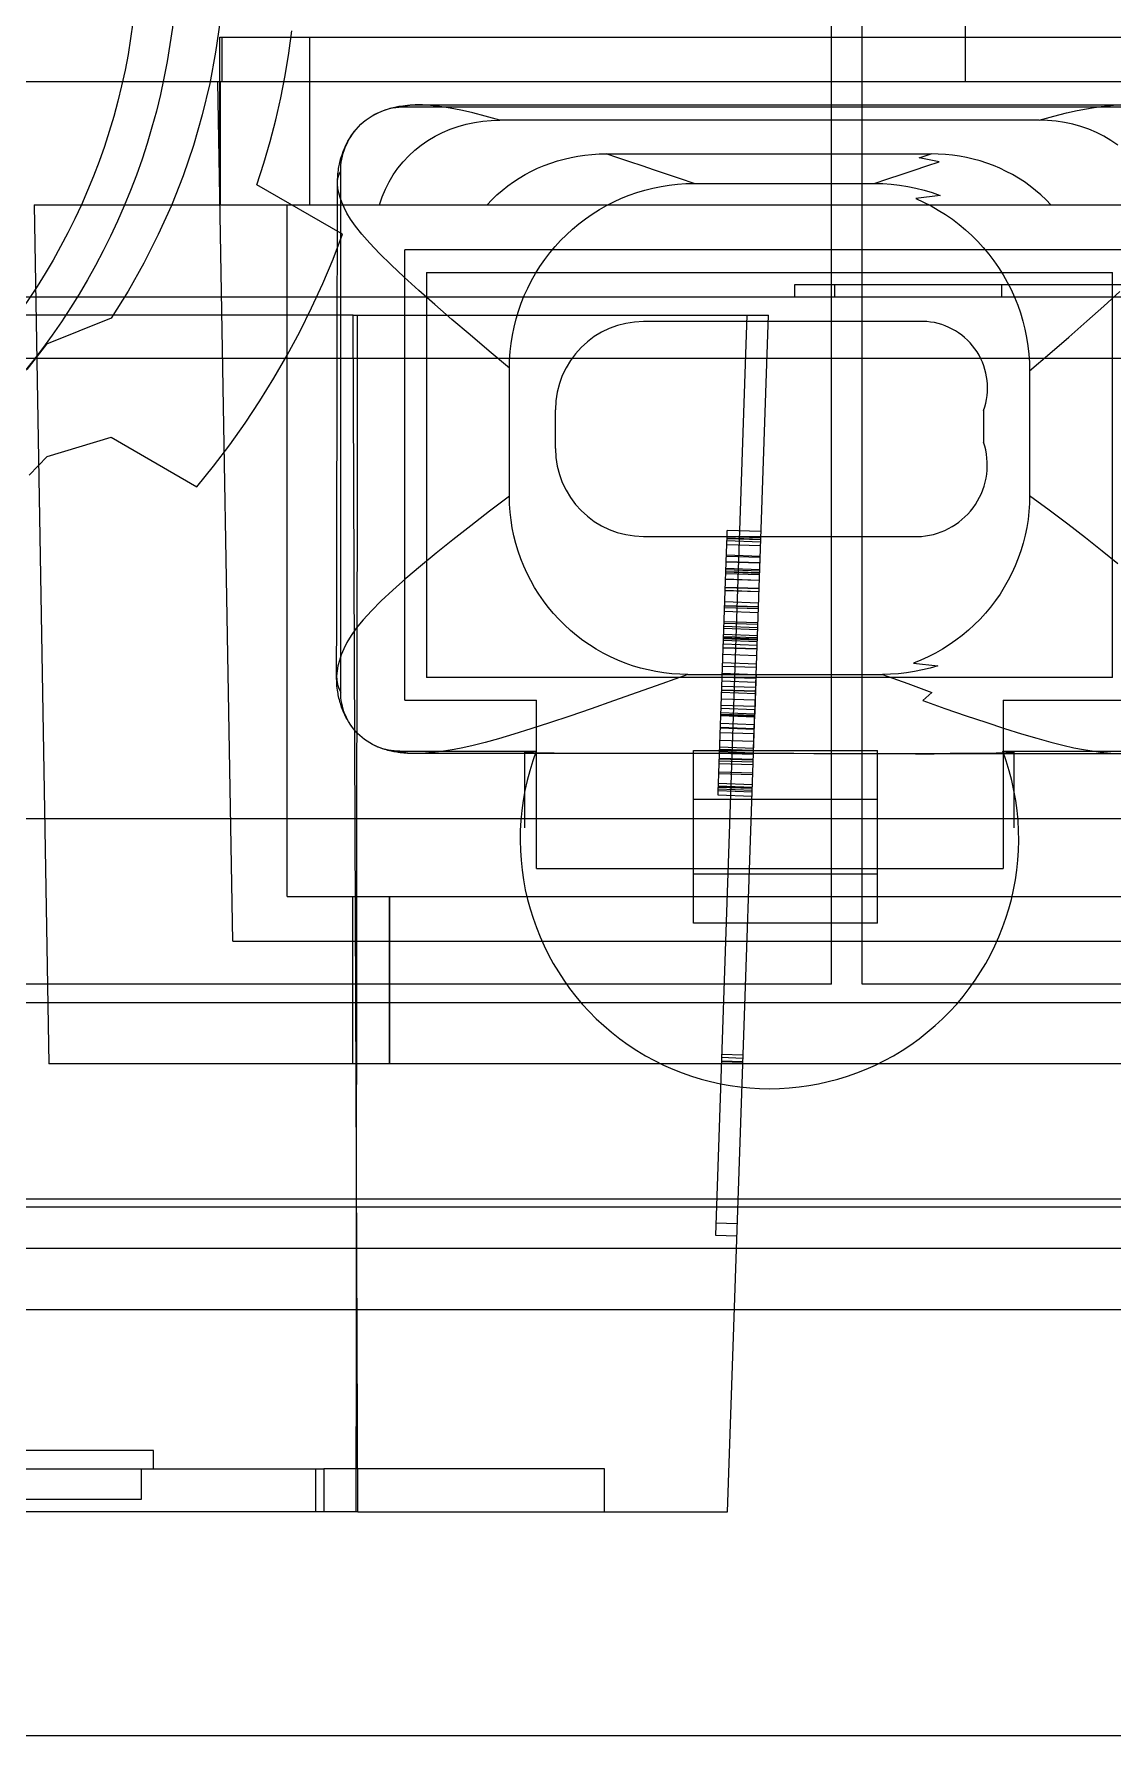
# Model space of a CAD drawing. Extents: x 0 to 144, y 0 to 203.
# Drawn here: x 100.66 to 118.19, y 0 to 27.64 of the extents above; entities that cross this region are included whole.
import ezdxf

# ---------------------------------------------------------------- set-up
doc = ezdxf.new("R2010")
doc.units = 0
doc.layers.add('-15N-THT. THIẾT BỊ ĐÓNG MỞ', color=40, linetype='CONTINUOUS')

# ---------------------------------------------------------------- blocks, each defined once
blk = doc.blocks.new('06 - N - SC VSD CHIẾU TRÊN ATV630U07~55N4')
at = {"layer": '-15N-THT. THIẾT BỊ ĐÓNG MỞ'}
for p, q in [((42.118, -190.789), (42.118, -128.49)), ((41.619, -190.789), (41.619, -149.422)), ((43.79, -162.181), (43.79, -176.136)), ((31.687, -175.139), (31.614, -175.654)), ((31.68, -178.13), (31.68, -175.409)), ((31.68, -175.409), (49.572, -175.409)), ((31.722, -176.136), (31.722, -175.409)), ((32.803, -175.671), (32.853, -175.307)), ((33.146, -175.409), (33.146, -175.409)), ((33.146, -178.13), (33.146, -175.409)), ((31.614, -175.654), (31.518, -176.164)), ((32.743, -176.032), (32.803, -175.671)), ((32.672, -176.392), (32.743, -176.032)), ((49.572, -176.136), (26.614, -176.136)), ((31.518, -176.164), (31.397, -176.669)), ((31.895, -190.092), (31.651, -176.136)), ((31.651, -176.136), (31.651, -176.136)), ((31.695, -178.13), (31.695, -176.136)), ((43.79, -176.136), (43.79, -176.136)), ((32.591, -176.75), (32.672, -176.392)), ((34.209, -176.658), (34.263, -176.631)), ((34.246, -176.639), (34.293, -176.619)), ((34.263, -176.631), (34.302, -176.614)), ((34.293, -176.619), (34.341, -176.6)), ((34.302, -176.614), (34.343, -176.598)), ((34.341, -176.6), (34.39, -176.584)), ((34.343, -176.598), (34.382, -176.584)), ((34.382, -176.584), (34.422, -176.571)), ((34.39, -176.584), (34.439, -176.57)), ((34.422, -176.571), (34.447, -176.564)), ((34.439, -176.57), (34.489, -176.559)), ((34.447, -176.564), (34.472, -176.557)), ((34.472, -176.557), (34.498, -176.55)), ((34.489, -176.559), (34.54, -176.55)), ((34.498, -176.55), (34.524, -176.544)), ((34.524, -176.544), (34.546, -176.54)), ((34.54, -176.55), (34.591, -176.544)), ((34.546, -176.54), (34.569, -176.535)), ((34.569, -176.535), (34.592, -176.531)), ((34.591, -176.544), (34.642, -176.54)), ((34.592, -176.531), (34.615, -176.527)), ((34.615, -176.527), (34.654, -176.522)), ((34.642, -176.54), (34.693, -176.539)), ((34.654, -176.522), (34.694, -176.517)), ((34.716, -176.529), (34.693, -176.539)), ((34.693, -176.539), (46.583, -176.539)), ((34.694, -176.517), (34.73, -176.514)), ((34.743, -176.521), (34.716, -176.529)), ((34.73, -176.514), (34.768, -176.511)), ((34.775, -176.515), (34.743, -176.521)), ((34.768, -176.511), (34.802, -176.51)), ((34.812, -176.511), (34.775, -176.515)), ((34.802, -176.51), (34.837, -176.508)), ((34.853, -176.508), (34.812, -176.511)), ((34.837, -176.508), (34.868, -176.508)), ((34.899, -176.508), (34.853, -176.508)), ((34.868, -176.508), (34.9, -176.508)), ((34.9, -176.508), (34.899, -176.508)), ((34.899, -176.508), (36.397, -176.508)), ((34.976, -176.51), (34.9, -176.508)), ((35.059, -176.515), (34.976, -176.51)), ((35.15, -176.523), (35.059, -176.515)), ((35.25, -176.535), (35.15, -176.523)), ((35.359, -176.55), (35.25, -176.535)), ((35.481, -176.571), (35.359, -176.55)), ((35.623, -176.599), (35.481, -176.571)), ((35.792, -176.639), (35.623, -176.599)), ((36.397, -176.508), (37.896, -176.507)), ((37.896, -176.507), (39.395, -176.507)), ((39.395, -176.507), (40.893, -176.507)), ((40.893, -176.507), (42.391, -176.507)), ((42.391, -176.507), (43.37, -176.507)), ((43.37, -176.507), (44.868, -176.507)), ((44.868, -176.507), (46.366, -176.507)), ((45.438, -176.64), (45.612, -176.6)), ((45.612, -176.6), (45.759, -176.571)), ((45.759, -176.571), (45.886, -176.55)), ((45.886, -176.55), (46, -176.534)), ((46, -176.534), (46.103, -176.522)), ((46.103, -176.522), (46.199, -176.514)), ((31.397, -176.669), (31.253, -177.168)), ((32.499, -177.105), (32.591, -176.75)), ((33.865, -176.945), (33.896, -176.906)), ((33.872, -176.936), (33.896, -176.906)), ((33.896, -176.906), (33.934, -176.864)), ((33.934, -176.864), (33.975, -176.824)), ((33.975, -176.824), (34.017, -176.786)), ((34.017, -176.786), (34.061, -176.751)), ((34.061, -176.751), (34.108, -176.718)), ((34.108, -176.718), (34.155, -176.688)), ((34.155, -176.688), (34.209, -176.658)), ((34.155, -176.688), (34.2, -176.662)), ((34.2, -176.662), (34.246, -176.639)), ((35.298, -176.956), (35.423, -176.903)), ((35.423, -176.903), (35.551, -176.858)), ((35.551, -176.858), (35.683, -176.822)), ((35.683, -176.822), (35.817, -176.793)), ((35.993, -176.691), (35.792, -176.639)), ((35.817, -176.793), (35.953, -176.773)), ((35.953, -176.773), (36.091, -176.761)), ((36.229, -176.757), (35.993, -176.691)), ((36.091, -176.761), (36.229, -176.757)), ((44.992, -176.759), (36.229, -176.757)), ((44.992, -176.759), (45.232, -176.693)), ((45.13, -176.763), (44.992, -176.759)), ((45.268, -176.775), (45.13, -176.763)), ((45.232, -176.693), (45.438, -176.64)), ((45.404, -176.795), (45.268, -176.775)), ((45.538, -176.823), (45.404, -176.795)), ((45.669, -176.86), (45.538, -176.823)), ((45.798, -176.904), (45.669, -176.86)), ((45.922, -176.957), (45.798, -176.904)), ((31.253, -177.168), (31.085, -177.659)), ((32.396, -177.457), (32.499, -177.105)), ((33.705, -177.217), (33.723, -177.176)), ((33.719, -177.201), (33.738, -177.156)), ((33.723, -177.176), (33.743, -177.137)), ((33.738, -177.156), (33.759, -177.111)), ((33.743, -177.137), (33.763, -177.099)), ((33.759, -177.111), (33.783, -177.068)), ((33.763, -177.099), (33.784, -177.063)), ((33.783, -177.068), (33.808, -177.025)), ((33.784, -177.063), (33.806, -177.028)), ((33.806, -177.028), (33.827, -176.996)), ((33.808, -177.025), (33.836, -176.984)), ((33.827, -176.996), (33.849, -176.966)), ((33.836, -176.984), (33.865, -176.945)), ((33.849, -176.966), (33.872, -176.936)), ((34.848, -177.245), (34.952, -177.161)), ((34.952, -177.161), (35.063, -177.085)), ((35.063, -177.085), (35.178, -177.016)), ((35.178, -177.016), (35.298, -176.956)), ((46.043, -177.018), (45.922, -176.957)), ((46.158, -177.086), (46.043, -177.018)), ((46.268, -177.162), (46.158, -177.086)), ((32.283, -177.805), (32.396, -177.457)), ((33.625, -177.469), (33.63, -177.445)), ((33.63, -177.445), (33.636, -177.42)), ((33.636, -177.42), (33.643, -177.395)), ((33.643, -177.395), (33.65, -177.371)), ((33.649, -177.489), (33.655, -177.44)), ((33.65, -177.371), (33.657, -177.347)), ((33.655, -177.44), (33.663, -177.391)), ((33.657, -177.347), (33.672, -177.302)), ((33.663, -177.391), (33.674, -177.343)), ((33.672, -177.302), (33.688, -177.259)), ((33.674, -177.343), (33.686, -177.295)), ((33.686, -177.295), (33.701, -177.248)), ((33.688, -177.259), (33.705, -177.217)), ((33.701, -177.248), (33.719, -177.201)), ((34.576, -177.536), (34.66, -177.432)), ((34.66, -177.432), (34.751, -177.335)), ((34.751, -177.335), (34.848, -177.245)), ((36.95, -177.494), (37.057, -177.454)), ((37.057, -177.454), (37.166, -177.419)), ((37.166, -177.419), (37.276, -177.388)), ((37.276, -177.388), (37.387, -177.362)), ((37.387, -177.362), (37.5, -177.341)), ((37.5, -177.341), (37.613, -177.325)), ((37.613, -177.325), (37.727, -177.313)), ((37.727, -177.313), (37.842, -177.306)), ((37.842, -177.306), (37.957, -177.304)), ((37.957, -177.304), (43.238, -177.305)), ((38.147, -177.367), (37.957, -177.304)), ((38.342, -177.432), (38.147, -177.367)), ((38.541, -177.499), (38.342, -177.432)), ((43.045, -177.368), (43.238, -177.305)), ((43.368, -177.433), (43.045, -177.368)), ((43.167, -177.499), (43.368, -177.433)), ((43.354, -177.307), (43.238, -177.305)), ((43.469, -177.314), (43.354, -177.307)), ((43.583, -177.326), (43.469, -177.314)), ((43.697, -177.342), (43.583, -177.326)), ((43.81, -177.363), (43.697, -177.342)), ((43.922, -177.389), (43.81, -177.363)), ((44.033, -177.42), (43.922, -177.389)), ((44.142, -177.455), (44.033, -177.42)), ((44.25, -177.495), (44.142, -177.455)), ((31.085, -177.659), (30.895, -178.143)), ((33.594, -177.738), (33.603, -177.682)), ((33.594, -177.715), (33.596, -177.688)), ((33.594, -177.742), (33.594, -177.715)), ((33.596, -177.688), (33.597, -177.662)), ((33.597, -177.662), (33.6, -177.631)), ((33.6, -177.631), (33.603, -177.601)), ((33.603, -177.601), (33.607, -177.571)), ((33.603, -177.682), (33.62, -177.632)), ((33.607, -177.571), (33.611, -177.541)), ((33.611, -177.541), (33.615, -177.517)), ((33.615, -177.517), (33.62, -177.493)), ((33.62, -177.493), (33.625, -177.469)), ((33.62, -177.632), (33.645, -177.588)), ((33.645, -177.588), (33.646, -177.538)), ((33.645, -186.045), (33.645, -177.588)), ((33.646, -177.538), (33.649, -177.489)), ((34.432, -177.76), (34.5, -177.645)), ((34.5, -177.645), (34.576, -177.536)), ((36.45, -177.76), (36.545, -177.698)), ((36.545, -177.698), (36.643, -177.641)), ((36.643, -177.641), (36.743, -177.587)), ((36.743, -177.587), (36.845, -177.538)), ((36.845, -177.538), (36.95, -177.494)), ((38.745, -177.568), (38.541, -177.499)), ((38.954, -177.638), (38.745, -177.568)), ((39.167, -177.711), (38.954, -177.638)), ((39.385, -177.785), (39.167, -177.711)), ((42.313, -177.785), (42.534, -177.711)), ((42.534, -177.711), (42.75, -177.638)), ((42.75, -177.638), (42.961, -177.568)), ((42.961, -177.568), (43.167, -177.499)), ((44.355, -177.539), (44.25, -177.495)), ((44.458, -177.588), (44.355, -177.539)), ((44.559, -177.641), (44.458, -177.588)), ((44.658, -177.699), (44.559, -177.641)), ((44.753, -177.761), (44.658, -177.699)), ((32.283, -177.805), (32.283, -177.805)), ((33.676, -178.61), (32.283, -177.805)), ((33.591, -178.776), (33.593, -177.769)), ((33.593, -177.769), (33.594, -177.742)), ((33.594, -177.799), (33.594, -177.738)), ((33.601, -177.865), (33.594, -177.799)), ((33.615, -177.936), (33.601, -177.865)), ((33.636, -178.011), (33.615, -177.936)), ((33.664, -178.09), (33.636, -178.011)), ((34.275, -178.13), (34.319, -178.003)), ((34.319, -178.003), (34.371, -177.879)), ((34.371, -177.879), (34.432, -177.76)), ((36.102, -178.049), (36.184, -177.971)), ((36.184, -177.971), (36.269, -177.897)), ((36.269, -177.897), (36.358, -177.826)), ((36.358, -177.826), (36.45, -177.76)), ((38.206, -178.026), (38.331, -177.976)), ((38.331, -177.976), (38.458, -177.932)), ((38.458, -177.932), (38.587, -177.893)), ((38.587, -177.893), (38.718, -177.86)), ((38.718, -177.86), (38.85, -177.833)), ((38.85, -177.833), (38.983, -177.812)), ((38.983, -177.812), (39.116, -177.797)), ((39.116, -177.797), (39.251, -177.788)), ((39.251, -177.788), (39.385, -177.785)), ((39.385, -177.785), (42.313, -177.785)), ((42.313, -177.785), (42.45, -177.788)), ((42.45, -177.788), (42.586, -177.797)), ((42.586, -177.797), (42.722, -177.813)), ((42.722, -177.813), (42.857, -177.834)), ((42.857, -177.834), (42.991, -177.861)), ((43.383, -177.979), (42.99, -178.03)), ((42.991, -177.861), (43.123, -177.895)), ((43.123, -177.895), (43.254, -177.934)), ((43.254, -177.934), (43.383, -177.979)), ((44.846, -177.827), (44.753, -177.761)), ((44.935, -177.897), (44.846, -177.827)), ((45.021, -177.971), (44.935, -177.897)), ((45.104, -178.049), (45.021, -177.971)), ((28.663, -178.13), (28.906, -192.085)), ((28.663, -178.13), (61.284, -178.13)), ((30.895, -178.143), (30.682, -178.616)), ((32.774, -189.364), (32.774, -178.13)), ((32.774, -178.13), (32.774, -178.13)), ((33.146, -178.13), (33.146, -178.13)), ((33.699, -178.175), (33.664, -178.09)), ((33.744, -178.265), (33.699, -178.175)), ((33.803, -178.365), (33.744, -178.265)), ((36.023, -178.13), (36.102, -178.049)), ((37.622, -178.358), (37.733, -178.281)), ((37.733, -178.281), (37.847, -178.21)), ((37.847, -178.21), (37.964, -178.143)), ((37.964, -178.143), (38.084, -178.082)), ((38.084, -178.082), (38.206, -178.026)), ((42.99, -178.03), (43.114, -178.087)), ((43.114, -178.087), (43.236, -178.149)), ((43.236, -178.149), (43.354, -178.216)), ((43.354, -178.216), (43.47, -178.289)), ((43.47, -178.289), (43.582, -178.366)), ((45.183, -178.13), (45.104, -178.049)), ((33.883, -178.479), (33.803, -178.365)), ((33.987, -178.608), (33.883, -178.479)), ((37.313, -178.617), (37.412, -178.526)), ((37.412, -178.526), (37.515, -178.44)), ((37.515, -178.44), (37.622, -178.358)), ((43.582, -178.366), (43.691, -178.449)), ((43.691, -178.449), (43.796, -178.537)), ((43.796, -178.537), (43.897, -178.629)), ((30.682, -178.616), (30.448, -179.08)), ((33.521, -179.014), (33.676, -178.61)), ((33.59, -179.783), (33.591, -178.776)), ((33.676, -178.61), (33.676, -178.61)), ((34.118, -178.755), (33.987, -178.608)), ((34.278, -178.921), (34.118, -178.755)), ((37.04, -178.914), (37.127, -178.811)), ((37.127, -178.811), (37.217, -178.712)), ((37.217, -178.712), (37.313, -178.617)), ((43.897, -178.629), (43.993, -178.726)), ((43.993, -178.726), (44.085, -178.826)), ((44.085, -178.826), (44.173, -178.931)), ((30.448, -179.08), (30.192, -179.532)), ((33.353, -179.412), (33.521, -179.014)), ((34.466, -179.105), (34.278, -178.921)), ((34.679, -179.306), (34.466, -179.105)), ((34.687, -186.178), (34.687, -178.861)), ((46.548, -178.861), (34.687, -178.861)), ((34.687, -178.861), (34.687, -178.861)), ((36.882, -179.132), (36.959, -179.022)), ((36.959, -179.022), (37.04, -178.914)), ((44.173, -178.931), (44.256, -179.04)), ((44.256, -179.04), (44.333, -179.152)), ((34.917, -179.522), (34.679, -179.306)), ((35.04, -179.231), (35.04, -185.809)), ((35.04, -179.231), (35.04, -179.231)), ((35.04, -179.231), (46.183, -179.231)), ((36.683, -179.483), (36.744, -179.363)), ((36.744, -179.363), (36.81, -179.246)), ((36.81, -179.246), (36.882, -179.132)), ((44.333, -179.152), (44.406, -179.268)), ((44.406, -179.268), (44.474, -179.386)), ((44.474, -179.386), (44.536, -179.508)), ((46.183, -179.231), (46.183, -179.231)), ((46.183, -185.809), (46.183, -179.231)), ((-48.423, -179.625), (48.612, -179.625)), ((30.192, -179.532), (29.915, -179.971)), ((33.173, -179.805), (33.353, -179.412)), ((35.175, -179.752), (34.917, -179.522)), ((36.577, -179.73), (36.627, -179.606)), ((36.627, -179.606), (36.683, -179.483)), ((41.021, -179.426), (50.25, -179.426)), ((41.021, -179.625), (41.021, -179.426)), ((41.669, -179.426), (41.669, -179.625)), ((44.388, -179.625), (44.388, -179.426)), ((44.536, -179.508), (44.592, -179.633)), ((44.592, -179.633), (44.643, -179.759)), ((46.045, -179.776), (46.302, -179.541)), ((33.85, -179.924), (-33.331, -179.924)), ((32.98, -180.193), (33.173, -179.805)), ((33.588, -180.788), (33.59, -179.783)), ((33.85, -179.924), (40.593, -179.924)), ((33.921, -199.362), (33.85, -179.924)), ((33.917, -182.701), (33.92, -179.924)), ((35.452, -179.994), (35.175, -179.752)), ((36.494, -179.986), (36.533, -179.858)), ((36.533, -179.858), (36.577, -179.73)), ((40.244, -179.924), (39.732, -194.865)), ((39.927, -199.362), (40.593, -179.924)), ((40.244, -179.924), (40.244, -179.924)), ((40.593, -179.924), (40.593, -179.924)), ((40.593, -179.924), (40.593, -179.924)), ((44.643, -179.759), (44.688, -179.888)), ((44.688, -179.888), (44.727, -180.019)), ((45.768, -180.022), (46.045, -179.776)), ((29.915, -179.971), (28.866, -180.397)), ((32.776, -180.574), (32.98, -180.193)), ((35.746, -180.246), (35.452, -179.994)), ((36.434, -180.249), (36.461, -180.117)), ((36.461, -180.117), (36.494, -179.986)), ((43.165, -180.028), (38.567, -180.028)), ((38.567, -180.028), (38.567, -180.028)), ((43.165, -180.028), (43.165, -180.028)), ((44.727, -180.019), (44.761, -180.151)), ((44.761, -180.151), (44.788, -180.285)), ((45.475, -180.28), (45.768, -180.022)), ((28.866, -180.397), (28.549, -180.808)), ((36.057, -180.51), (35.746, -180.246)), ((36.398, -180.516), (36.413, -180.382)), ((36.413, -180.382), (36.434, -180.249)), ((44.788, -180.285), (44.809, -180.42)), ((44.809, -180.42), (44.825, -180.556)), ((45.165, -180.549), (45.475, -180.28)), ((-55.277, -180.622), (54.922, -180.622)), ((-54.629, -180.622), (54.749, -180.625)), ((32.559, -180.948), (32.776, -180.574)), ((36.386, -180.784), (36.057, -180.51)), ((36.386, -180.784), (36.389, -180.65)), ((36.389, -180.65), (36.398, -180.516)), ((44.825, -180.556), (44.834, -180.692)), ((44.834, -180.692), (44.837, -180.829)), ((44.837, -180.829), (45.165, -180.549)), ((32.331, -181.316), (32.559, -180.948)), ((33.586, -181.792), (33.588, -180.788)), ((36.386, -182.862), (36.386, -180.784)), ((44.837, -180.829), (44.837, -182.851)), ((32.092, -181.676), (32.331, -181.316)), ((37.134, -182.087), (37.134, -181.462)), ((37.134, -181.462), (37.134, -181.462)), ((44.089, -181.472), (44.089, -181.985)), ((44.089, -181.472), (44.089, -181.472)), ((31.842, -182.029), (32.092, -181.676)), ((33.584, -182.795), (33.586, -181.792)), ((28.879, -182.221), (29.915, -181.906)), ((29.915, -181.906), (31.309, -182.71)), ((29.915, -181.906), (29.915, -181.906)), ((31.581, -182.374), (31.842, -182.029)), ((37.134, -182.087), (37.134, -182.087)), ((44.089, -181.985), (44.089, -181.985)), ((28.584, -182.525), (28.879, -182.221)), ((31.309, -182.71), (31.581, -182.374)), ((31.309, -182.71), (31.309, -182.71)), ((33.914, -185.478), (33.917, -182.701)), ((33.582, -183.798), (33.584, -182.795)), ((36.386, -182.862), (36.063, -183.108)), ((36.389, -182.992), (36.386, -182.862)), ((44.834, -182.981), (44.825, -183.112)), ((44.837, -182.851), (44.834, -182.981)), ((44.837, -182.851), (45.157, -183.087)), ((36.063, -183.108), (35.757, -183.344)), ((36.398, -183.122), (36.389, -182.992)), ((36.412, -183.251), (36.398, -183.122)), ((36.432, -183.38), (36.412, -183.251)), ((44.811, -183.241), (44.79, -183.37)), ((44.825, -183.112), (44.811, -183.241)), ((45.157, -183.087), (45.46, -183.315)), ((35.757, -183.344), (35.467, -183.572)), ((36.459, -183.507), (36.432, -183.38)), ((36.49, -183.633), (36.459, -183.507)), ((38.563, -183.517), (43.078, -183.517)), ((38.563, -183.517), (38.563, -183.517)), ((39.921, -183.548), (39.922, -183.535)), ((39.922, -183.523), (39.923, -183.511)), ((40.469, -183.536), (39.922, -183.517)), ((39.922, -183.535), (39.922, -183.523)), ((40.469, -183.543), (39.922, -183.524)), ((39.923, -183.49), (39.924, -183.48)), ((39.923, -183.5), (39.923, -183.49)), ((39.923, -183.511), (39.923, -183.5)), ((39.924, -183.463), (39.925, -183.455)), ((39.924, -183.471), (39.924, -183.463)), ((39.924, -183.48), (39.924, -183.471)), ((39.925, -183.433), (39.926, -183.429)), ((39.925, -183.437), (39.925, -183.433)), ((39.925, -183.443), (39.925, -183.437)), ((39.925, -183.449), (39.925, -183.443)), ((39.925, -183.455), (39.925, -183.449)), ((39.926, -183.42), (39.926, -183.421)), ((40.473, -183.439), (39.926, -183.42)), ((40.473, -183.44), (39.926, -183.421)), ((39.926, -183.422), (39.926, -183.421)), ((39.926, -183.421), (39.926, -183.421)), ((40.473, -183.44), (39.926, -183.421)), ((39.926, -183.424), (39.926, -183.422)), ((39.926, -183.426), (39.926, -183.424)), ((39.926, -183.429), (39.926, -183.426)), ((43.078, -183.517), (43.078, -183.517)), ((44.764, -183.498), (44.732, -183.625)), ((44.79, -183.37), (44.764, -183.498)), ((45.46, -183.315), (45.746, -183.536)), ((45.746, -183.536), (46.016, -183.749)), ((33.581, -184.799), (33.582, -183.798)), ((35.195, -183.791), (34.94, -184.002)), ((35.467, -183.572), (35.195, -183.791)), ((36.528, -183.758), (36.49, -183.633)), ((36.571, -183.88), (36.528, -183.758)), ((39.911, -183.844), (39.912, -183.815)), ((39.912, -183.815), (39.913, -183.786)), ((39.913, -183.786), (39.914, -183.759)), ((39.914, -183.759), (39.915, -183.731)), ((39.915, -183.731), (39.916, -183.705)), ((39.916, -183.705), (39.917, -183.68)), ((39.917, -183.68), (39.918, -183.655)), ((39.918, -183.655), (39.919, -183.631)), ((40.465, -183.672), (39.918, -183.653)), ((39.919, -183.609), (39.92, -183.587)), ((39.919, -183.631), (39.919, -183.609)), ((39.92, -183.587), (39.921, -183.567)), ((40.467, -183.61), (39.92, -183.591)), ((39.921, -183.567), (39.921, -183.548)), ((40.468, -183.567), (39.921, -183.548)), ((40.468, -183.567), (39.921, -183.548)), ((40.468, -183.567), (39.921, -183.548)), ((40.468, -183.567), (39.921, -183.548)), ((39.921, -183.551), (40.468, -183.57)), ((44.695, -183.75), (44.652, -183.873)), ((44.732, -183.625), (44.695, -183.75)), ((46.016, -183.749), (46.269, -183.955)), ((34.94, -184.002), (34.705, -184.202)), ((36.619, -184.001), (36.571, -183.88)), ((36.673, -184.119), (36.619, -184.001)), ((39.892, -184.402), (39.908, -183.934)), ((40.45, -184.109), (39.902, -184.09)), ((40.451, -184.08), (39.903, -184.061)), ((40.451, -184.058), (39.904, -184.039)), ((39.908, -183.934), (39.909, -183.904)), ((40.455, -183.947), (39.908, -183.928)), ((40.455, -183.953), (39.908, -183.934)), ((39.909, -183.904), (39.91, -183.873)), ((39.91, -183.873), (39.911, -183.844)), ((40.458, -183.862), (39.911, -183.842)), ((40.459, -183.843), (39.912, -183.824)), ((44.603, -183.994), (44.549, -184.113)), ((44.652, -183.873), (44.603, -183.994)), ((34.705, -184.202), (34.493, -184.391)), ((36.732, -184.235), (36.673, -184.119)), ((36.796, -184.348), (36.732, -184.235)), ((36.865, -184.458), (36.796, -184.348)), ((40.441, -184.37), (39.893, -184.351)), ((40.441, -184.364), (39.894, -184.345)), ((40.446, -184.231), (39.898, -184.212)), ((40.445, -184.236), (39.898, -184.217)), ((40.449, -184.143), (39.901, -184.123)), ((40.449, -184.118), (39.902, -184.098)), ((44.425, -184.343), (44.356, -184.453)), ((44.49, -184.229), (44.425, -184.343)), ((44.549, -184.113), (44.49, -184.229)), ((34.305, -184.566), (34.143, -184.727)), ((34.493, -184.391), (34.305, -184.566)), ((36.939, -184.565), (36.865, -184.458)), ((37.018, -184.669), (36.939, -184.565)), ((39.875, -184.87), (39.892, -184.402)), ((40.431, -184.662), (39.883, -184.643)), ((40.433, -184.6), (39.885, -184.581)), ((40.439, -184.415), (39.892, -184.396)), ((40.439, -184.418), (39.892, -184.399)), ((44.281, -184.56), (44.202, -184.664)), ((44.356, -184.453), (44.281, -184.56)), ((33.579, -185.8), (33.581, -184.799)), ((34.008, -184.874), (33.899, -185.008)), ((34.143, -184.727), (34.008, -184.874)), ((37.102, -184.768), (37.018, -184.669)), ((37.189, -184.864), (37.102, -184.768)), ((37.281, -184.956), (37.189, -184.864)), ((39.843, -185.806), (39.875, -184.87)), ((40.422, -184.923), (39.874, -184.904)), ((40.427, -184.759), (39.88, -184.739)), ((40.43, -184.696), (39.882, -184.676)), ((40.431, -184.668), (39.883, -184.649)), ((44.031, -184.861), (43.938, -184.953)), ((44.119, -184.764), (44.031, -184.861)), ((44.202, -184.664), (44.119, -184.764)), ((33.813, -185.129), (33.747, -185.239)), ((33.899, -185.008), (33.813, -185.129)), ((37.377, -185.044), (37.281, -184.956)), ((37.477, -185.127), (37.377, -185.044)), ((37.58, -185.206), (37.477, -185.127)), ((40.412, -185.201), (39.864, -185.182)), ((40.413, -185.184), (39.865, -185.165)), ((40.413, -185.167), (39.866, -185.148)), ((39.867, -185.111), (39.867, -185.111)), ((40.415, -185.13), (39.867, -185.111)), ((40.418, -185.034), (39.87, -185.015)), ((40.419, -185.003), (39.871, -184.983)), ((40.421, -184.949), (39.873, -184.93)), ((40.415, -185.13), (40.415, -185.13)), ((43.742, -185.125), (43.638, -185.204)), ((43.842, -185.041), (43.742, -185.125)), ((43.938, -184.953), (43.842, -185.041)), ((33.655, -185.439), (33.624, -185.531)), ((33.695, -185.342), (33.655, -185.439)), ((33.747, -185.239), (33.695, -185.342)), ((37.687, -185.28), (37.58, -185.206)), ((37.797, -185.349), (37.687, -185.28)), ((37.91, -185.414), (37.797, -185.349)), ((38.026, -185.473), (37.91, -185.414)), ((38.145, -185.526), (38.026, -185.473)), ((40.404, -185.456), (39.855, -185.437)), ((40.407, -185.345), (39.859, -185.326)), ((39.859, -185.332), (39.859, -185.332)), ((40.407, -185.351), (39.859, -185.332)), ((40.409, -185.289), (39.861, -185.27)), ((40.411, -185.229), (39.863, -185.21)), ((40.407, -185.351), (40.407, -185.351)), ((43.19, -185.471), (43.072, -185.525)), ((43.307, -185.412), (43.19, -185.471)), ((43.42, -185.348), (43.307, -185.412)), ((43.531, -185.278), (43.42, -185.348)), ((43.638, -185.204), (43.531, -185.278)), ((33.586, -185.702), (33.579, -185.78)), ((33.601, -185.618), (33.586, -185.702)), ((33.624, -185.531), (33.601, -185.618)), ((33.91, -188.255), (33.914, -185.478)), ((38.265, -185.575), (38.145, -185.526)), ((38.388, -185.618), (38.265, -185.575)), ((38.513, -185.655), (38.388, -185.618)), ((38.639, -185.687), (38.513, -185.655)), ((38.766, -185.713), (38.639, -185.687)), ((38.894, -185.733), (38.766, -185.713)), ((39.024, -185.748), (38.894, -185.733)), ((39.153, -185.757), (39.024, -185.748)), ((39.845, -185.746), (39.845, -185.746)), ((40.393, -185.766), (39.845, -185.746)), ((40.397, -185.648), (39.849, -185.629)), ((40.399, -185.59), (39.851, -185.571)), ((42.709, -185.748), (42.579, -185.757)), ((42.839, -185.733), (42.709, -185.748)), ((42.968, -185.713), (42.839, -185.733)), ((43.072, -185.525), (42.95, -185.574)), ((42.95, -185.574), (43.347, -185.617)), ((43.096, -185.687), (42.968, -185.713)), ((43.222, -185.655), (43.096, -185.687)), ((43.347, -185.617), (43.222, -185.655)), ((33.579, -185.78), (33.581, -185.854)), ((33.579, -185.829), (33.579, -185.8)), ((33.58, -185.857), (33.579, -185.829)), ((33.581, -185.888), (33.58, -185.857)), ((33.581, -185.854), (33.593, -185.923)), ((33.583, -185.918), (33.581, -185.888)), ((33.585, -185.949), (33.583, -185.918)), ((33.589, -185.98), (33.585, -185.949)), ((33.593, -186.012), (33.589, -185.98)), ((33.593, -185.923), (33.614, -185.987)), ((33.598, -186.044), (33.593, -186.012)), ((33.614, -185.987), (33.645, -186.045)), ((35.04, -185.809), (35.04, -185.809)), ((46.183, -185.809), (35.04, -185.809)), ((38.864, -185.911), (38.463, -186.054)), ((39.283, -185.759), (38.864, -185.911)), ((39.283, -185.759), (39.153, -185.757)), ((39.283, -185.759), (42.448, -185.759)), ((39.826, -186.274), (39.843, -185.806)), ((40.384, -186.032), (39.835, -186.013)), ((39.835, -186.019), (39.835, -186.019)), ((40.384, -186.038), (39.835, -186.019)), ((40.386, -185.973), (39.837, -185.953)), ((40.389, -185.889), (39.84, -185.87)), ((40.391, -185.827), (39.843, -185.807)), ((40.385, -186.006), (40.384, -186.032)), ((40.386, -185.981), (40.385, -186.006)), ((40.387, -185.936), (40.386, -185.958)), ((40.386, -185.958), (40.386, -185.981)), ((40.388, -185.916), (40.387, -185.936)), ((40.389, -185.897), (40.388, -185.916)), ((40.39, -185.864), (40.389, -185.88)), ((40.389, -185.88), (40.389, -185.897)), ((40.391, -185.838), (40.39, -185.85)), ((40.39, -185.85), (40.39, -185.864)), ((40.392, -185.809), (40.391, -185.827)), ((40.391, -185.827), (40.391, -185.838)), ((40.393, -185.775), (40.392, -185.783)), ((40.392, -185.783), (40.392, -185.794)), ((40.392, -185.794), (40.392, -185.809)), ((40.393, -185.766), (40.393, -185.766)), ((40.393, -185.766), (40.393, -185.767)), ((40.393, -185.767), (40.393, -185.77)), ((40.393, -185.77), (40.393, -185.775)), ((42.579, -185.757), (42.448, -185.759)), ((42.448, -185.759), (42.857, -185.909)), ((42.857, -185.909), (43.248, -186.051)), ((46.183, -185.809), (46.183, -185.809)), ((33.602, -186.068), (33.598, -186.044)), ((33.606, -186.093), (33.602, -186.068)), ((33.612, -186.118), (33.606, -186.093)), ((33.617, -186.143), (33.612, -186.118)), ((33.624, -186.169), (33.617, -186.143)), ((33.63, -186.194), (33.624, -186.169)), ((33.637, -186.219), (33.63, -186.194)), ((33.645, -186.244), (33.637, -186.219)), ((33.646, -186.091), (33.645, -186.045)), ((33.66, -186.288), (33.645, -186.244)), ((33.649, -186.137), (33.646, -186.091)), ((33.655, -186.182), (33.649, -186.137)), ((33.662, -186.227), (33.655, -186.182)), ((33.676, -186.331), (33.66, -186.288)), ((33.672, -186.272), (33.662, -186.227)), ((33.684, -186.316), (33.672, -186.272)), ((34.687, -186.178), (36.827, -186.178)), ((34.687, -186.178), (34.687, -186.178)), ((36.827, -188.913), (36.827, -186.178)), ((36.827, -186.178), (36.827, -186.178)), ((38.079, -186.189), (37.713, -186.316)), ((38.463, -186.054), (38.079, -186.189)), ((39.81, -186.742), (39.826, -186.274)), ((40.375, -186.281), (39.827, -186.261)), ((40.379, -186.178), (39.83, -186.159)), ((40.383, -186.072), (39.834, -186.053)), ((40.375, -186.296), (40.374, -186.322)), ((40.376, -186.269), (40.375, -186.296)), ((40.377, -186.243), (40.376, -186.269)), ((40.378, -186.218), (40.377, -186.243)), ((40.379, -186.167), (40.378, -186.192)), ((40.378, -186.192), (40.378, -186.218)), ((40.38, -186.143), (40.379, -186.167)), ((40.381, -186.119), (40.38, -186.143)), ((40.382, -186.096), (40.381, -186.119)), ((40.383, -186.053), (40.382, -186.074)), ((40.382, -186.074), (40.382, -186.096)), ((40.384, -186.032), (40.383, -186.053)), ((40.384, -186.038), (40.384, -186.038)), ((43.248, -186.051), (43.103, -186.185)), ((43.103, -186.185), (43.462, -186.311)), ((44.409, -186.178), (46.548, -186.178)), ((44.409, -186.178), (44.409, -188.913)), ((44.409, -186.178), (44.409, -186.178)), ((33.693, -186.373), (33.676, -186.331)), ((33.698, -186.36), (33.684, -186.316)), ((33.712, -186.413), (33.693, -186.373)), ((33.714, -186.403), (33.698, -186.36)), ((33.73, -186.451), (33.712, -186.413)), ((33.732, -186.445), (33.714, -186.403)), ((33.75, -186.488), (33.73, -186.451)), ((33.752, -186.486), (33.732, -186.445)), ((33.77, -186.523), (33.75, -186.488)), ((33.774, -186.526), (33.752, -186.486)), ((33.792, -186.557), (33.77, -186.523)), ((33.798, -186.565), (33.774, -186.526)), ((33.806, -186.578), (33.792, -186.557)), ((33.824, -186.603), (33.798, -186.565)), ((33.821, -186.599), (33.806, -186.578)), ((37.038, -186.544), (36.735, -186.642)), ((37.365, -186.435), (37.038, -186.544)), ((37.713, -186.316), (37.365, -186.435)), ((40.365, -186.577), (39.816, -186.558)), ((40.37, -186.437), (39.821, -186.418)), ((40.369, -186.452), (39.821, -186.433)), ((40.371, -186.404), (39.822, -186.385)), ((39.822, -186.402), (40.371, -186.421)), ((40.374, -186.333), (39.825, -186.314)), ((40.364, -186.6), (40.366, -186.568)), ((40.366, -186.568), (40.367, -186.536)), ((40.367, -186.536), (40.368, -186.503)), ((40.368, -186.503), (40.369, -186.47)), ((40.369, -186.47), (40.37, -186.437)), ((40.37, -186.437), (40.371, -186.404)), ((40.372, -186.376), (40.371, -186.404)), ((40.373, -186.349), (40.372, -186.376)), ((40.374, -186.322), (40.373, -186.349)), ((43.462, -186.311), (43.804, -186.429)), ((43.804, -186.429), (44.126, -186.537)), ((44.126, -186.537), (44.427, -186.635)), ((33.836, -186.62), (33.821, -186.599)), ((33.851, -186.64), (33.824, -186.603)), ((33.851, -186.64), (33.836, -186.62)), ((33.884, -186.679), (33.851, -186.64)), ((33.918, -186.716), (33.884, -186.679)), ((33.954, -186.751), (33.918, -186.716)), ((33.993, -186.785), (33.954, -186.751)), ((34.033, -186.816), (33.993, -186.785)), ((34.074, -186.845), (34.033, -186.816)), ((34.117, -186.872), (34.074, -186.845)), ((36.21, -186.803), (35.991, -186.864)), ((36.459, -186.729), (36.21, -186.803)), ((36.735, -186.642), (36.459, -186.729)), ((39.794, -187.21), (39.81, -186.742)), ((40.356, -186.85), (39.807, -186.831)), ((40.36, -186.724), (39.811, -186.705)), ((40.363, -186.643), (39.814, -186.623)), ((40.363, -186.653), (39.814, -186.634)), ((40.355, -186.879), (40.356, -186.85)), ((40.356, -186.85), (40.357, -186.826)), ((40.357, -186.826), (40.358, -186.801)), ((40.358, -186.775), (40.359, -186.748)), ((40.358, -186.801), (40.358, -186.775)), ((40.359, -186.748), (40.36, -186.72)), ((40.36, -186.72), (40.361, -186.691)), ((40.361, -186.691), (40.362, -186.661)), ((40.362, -186.661), (40.363, -186.631)), ((40.363, -186.631), (40.364, -186.6)), ((44.427, -186.635), (44.704, -186.722)), ((44.704, -186.722), (44.954, -186.796)), ((44.954, -186.796), (45.179, -186.858)), ((45.179, -186.858), (45.378, -186.909)), ((34.161, -186.897), (34.117, -186.872)), ((34.203, -186.917), (34.161, -186.897)), ((34.21, -186.921), (34.161, -186.897)), ((34.245, -186.935), (34.203, -186.917)), ((34.249, -186.938), (34.21, -186.921)), ((34.288, -186.952), (34.245, -186.935)), ((34.289, -186.953), (34.249, -186.938)), ((34.332, -186.966), (34.288, -186.952)), ((34.325, -186.966), (34.289, -186.953)), ((34.363, -186.978), (34.325, -186.966)), ((34.377, -186.978), (34.332, -186.966)), ((34.387, -186.986), (34.363, -186.978)), ((34.422, -186.988), (34.377, -186.978)), ((34.413, -186.992), (34.387, -186.986)), ((34.439, -186.999), (34.413, -186.992)), ((34.467, -186.996), (34.422, -186.988)), ((34.465, -187.005), (34.439, -186.999)), ((34.487, -187.01), (34.465, -187.005)), ((34.513, -187.001), (34.467, -186.996)), ((34.51, -187.014), (34.487, -187.01)), ((34.534, -187.018), (34.51, -187.014)), ((34.559, -187.004), (34.513, -187.001)), ((34.558, -187.022), (34.534, -187.018)), ((34.578, -187.025), (34.558, -187.022)), ((34.605, -187.005), (34.559, -187.004)), ((34.598, -187.028), (34.578, -187.025)), ((34.619, -187.031), (34.598, -187.028)), ((34.605, -187.005), (36.823, -187.005)), ((34.651, -187.022), (34.605, -187.005)), ((34.64, -187.033), (34.619, -187.031)), ((34.659, -187.035), (34.64, -187.033)), ((34.706, -187.033), (34.651, -187.022)), ((34.679, -187.037), (34.659, -187.035)), ((34.699, -187.038), (34.679, -187.037)), ((34.719, -187.039), (34.699, -187.038)), ((34.772, -187.041), (34.706, -187.033)), ((34.738, -187.041), (34.719, -187.039)), ((34.757, -187.041), (34.738, -187.041)), ((34.776, -187.042), (34.757, -187.041)), ((34.848, -187.044), (34.772, -187.041)), ((34.796, -187.043), (34.776, -187.042)), ((34.813, -187.043), (34.796, -187.043)), ((34.831, -187.044), (34.813, -187.043)), ((34.849, -187.044), (34.831, -187.044)), ((34.932, -187.043), (34.848, -187.044)), ((34.867, -187.044), (34.849, -187.044)), ((38.904, -187.045), (34.867, -187.044)), ((35.025, -187.038), (34.932, -187.043)), ((35.127, -187.029), (35.025, -187.038)), ((35.236, -187.017), (35.127, -187.029)), ((35.355, -187.001), (35.236, -187.017)), ((35.486, -186.979), (35.355, -187.001)), ((35.632, -186.951), (35.486, -186.979)), ((35.799, -186.913), (35.632, -186.951)), ((35.991, -186.864), (35.799, -186.913)), ((36.635, -187.023), (36.641, -187.02)), ((36.64, -187.025), (36.635, -187.023)), ((36.635, -188.251), (36.635, -187.023)), ((36.656, -187.028), (36.64, -187.025)), ((36.641, -187.02), (36.658, -187.017)), ((36.685, -187.03), (36.656, -187.028)), ((36.658, -187.017), (36.684, -187.015)), ((36.684, -187.015), (36.72, -187.012)), ((36.725, -187.032), (36.685, -187.03)), ((36.72, -187.012), (36.766, -187.009)), ((36.777, -187.034), (36.725, -187.032)), ((36.766, -187.009), (36.823, -187.005)), ((36.842, -187.036), (36.777, -187.034)), ((36.919, -187.037), (36.842, -187.036)), ((37.009, -187.039), (36.919, -187.037)), ((37.111, -187.04), (37.009, -187.039)), ((37.227, -187.041), (37.111, -187.04)), ((37.355, -187.042), (37.227, -187.041)), ((37.498, -187.043), (37.355, -187.042)), ((37.654, -187.043), (37.498, -187.043)), ((37.824, -187.044), (37.654, -187.043)), ((38.009, -187.044), (37.824, -187.044)), ((38.208, -187.045), (38.009, -187.044)), ((38.421, -187.045), (38.208, -187.045)), ((38.649, -187.045), (38.421, -187.045)), ((38.89, -187.045), (38.649, -187.045)), ((39.16, -187.045), (38.89, -187.045)), ((39.444, -187.045), (39.16, -187.045)), ((39.376, -186.994), (42.367, -186.994)), ((39.376, -189.797), (39.376, -186.994)), ((39.74, -187.045), (39.444, -187.045)), ((40.048, -187.045), (39.74, -187.045)), ((40.345, -187.153), (39.796, -187.133)), ((40.346, -187.141), (39.797, -187.122)), ((40.349, -187.061), (39.799, -187.042)), ((39.8, -187.017), (39.8, -187.017)), ((40.349, -187.036), (39.8, -187.017)), ((40.35, -187.007), (39.801, -186.988)), ((40.351, -186.997), (39.802, -186.977)), ((39.803, -186.937), (40.352, -186.956)), ((40.364, -187.045), (40.048, -187.045)), ((40.349, -187.036), (40.35, -187.034)), ((40.349, -187.036), (40.349, -187.036)), ((40.349, -187.036), (40.349, -187.036)), ((40.35, -187.015), (40.351, -187.006)), ((40.35, -187.022), (40.35, -187.015)), ((40.35, -187.027), (40.35, -187.022)), ((40.35, -187.031), (40.35, -187.027)), ((40.35, -187.034), (40.35, -187.031)), ((40.351, -186.982), (40.352, -186.967)), ((40.351, -186.995), (40.351, -186.982)), ((40.351, -187.006), (40.351, -186.995)), ((40.352, -186.95), (40.353, -186.929)), ((40.352, -186.967), (40.352, -186.95)), ((40.353, -186.929), (40.354, -186.906)), ((40.354, -186.906), (40.355, -186.879)), ((40.685, -187.045), (40.364, -187.045)), ((41.008, -187.045), (40.685, -187.045)), ((41.329, -187.046), (41.008, -187.045)), ((41.646, -187.046), (41.329, -187.046)), ((41.955, -187.046), (41.646, -187.046)), ((42.254, -187.046), (41.955, -187.046)), ((42.54, -187.046), (42.254, -187.046)), ((42.367, -189.797), (42.367, -186.994)), ((42.812, -187.046), (42.54, -187.046)), ((46.382, -187.048), (42.799, -187.046)), ((43.057, -187.047), (42.812, -187.046)), ((43.186, -187.046), (42.984, -187.046)), ((42.984, -187.046), (43.288, -187.047)), ((43.288, -187.047), (43.057, -187.047)), ((43.374, -187.046), (43.186, -187.046)), ((43.547, -187.045), (43.374, -187.046)), ((43.705, -187.045), (43.547, -187.045)), ((43.85, -187.044), (43.705, -187.045)), ((43.981, -187.043), (43.85, -187.044)), ((44.099, -187.042), (43.981, -187.043)), ((44.203, -187.041), (44.099, -187.042)), ((44.295, -187.039), (44.203, -187.041)), ((44.374, -187.038), (44.295, -187.039)), ((44.44, -187.036), (44.374, -187.038)), ((44.4, -187.005), (46.686, -187.005)), ((44.4, -187.005), (44.457, -187.009)), ((44.494, -187.034), (44.44, -187.036)), ((44.457, -187.009), (44.504, -187.012)), ((44.535, -187.032), (44.494, -187.034)), ((44.504, -187.012), (44.54, -187.015)), ((44.565, -187.029), (44.535, -187.032)), ((44.54, -187.015), (44.566, -187.018)), ((44.582, -187.027), (44.565, -187.029)), ((44.566, -187.018), (44.582, -187.021)), ((44.582, -187.021), (44.588, -187.024)), ((44.588, -187.024), (44.582, -187.027)), ((44.588, -188.251), (44.588, -187.024)), ((45.378, -186.909), (45.554, -186.949)), ((45.554, -186.949), (45.71, -186.979)), ((45.71, -186.979), (45.852, -187.002)), ((45.852, -187.002), (45.981, -187.019)), ((45.981, -187.019), (46.101, -187.033)), ((46.101, -187.033), (46.213, -187.042)), ((39.786, -187.437), (39.787, -187.41)), ((39.787, -187.384), (39.788, -187.356)), ((39.787, -187.41), (39.787, -187.384)), ((39.788, -187.356), (39.789, -187.328)), ((40.337, -187.39), (39.788, -187.371)), ((39.789, -187.328), (39.79, -187.299)), ((39.789, -187.34), (40.338, -187.359)), ((39.79, -187.299), (39.791, -187.27)), ((39.791, -187.27), (39.792, -187.24)), ((39.792, -187.24), (39.794, -187.21)), ((40.343, -187.229), (39.794, -187.21)), ((40.344, -187.186), (39.795, -187.167)), ((39.777, -187.675), (39.778, -187.664)), ((39.777, -187.685), (39.777, -187.675)), ((39.777, -187.693), (39.777, -187.685)), ((39.778, -187.652), (39.779, -187.639)), ((39.778, -187.65), (39.778, -187.65)), ((40.328, -187.669), (39.778, -187.65)), ((39.778, -187.664), (39.778, -187.652)), ((39.779, -187.625), (39.78, -187.609)), ((40.329, -187.643), (39.779, -187.624)), ((39.779, -187.639), (39.779, -187.625)), ((39.78, -187.609), (39.781, -187.574)), ((40.33, -187.612), (39.78, -187.593)), ((40.33, -187.613), (39.78, -187.594)), ((39.781, -187.574), (39.782, -187.554)), ((39.781, -187.575), (40.33, -187.595)), ((40.33, -187.596), (39.781, -187.576)), ((39.782, -187.532), (39.783, -187.51)), ((40.332, -187.55), (39.782, -187.53)), ((39.782, -187.554), (39.782, -187.532)), ((39.783, -187.51), (39.784, -187.486)), ((39.784, -187.486), (39.785, -187.462)), ((39.785, -187.462), (39.786, -187.437)), ((40.328, -187.669), (40.328, -187.669)), ((42.367, -187.792), (39.376, -187.792)), ((39.776, -187.701), (39.777, -187.693)), ((39.776, -187.707), (39.776, -187.701)), ((39.776, -187.712), (39.776, -187.707)), ((39.776, -187.716), (39.776, -187.712)), ((39.776, -187.718), (39.776, -187.716)), ((39.776, -187.72), (39.776, -187.718)), ((39.776, -187.72), (39.776, -187.72)), ((40.325, -187.74), (39.776, -187.72)), ((-3.2, -188.098), (55.023, -188.098)), ((28.837, -188.098), (28.837, -188.098)), ((33.907, -191.031), (33.91, -188.255)), ((36.827, -188.913), (44.409, -188.913)), ((36.827, -188.913), (36.827, -188.913)), ((39.376, -188.999), (42.367, -188.999)), ((44.409, -188.913), (44.409, -188.913)), ((32.774, -189.364), (48.462, -189.364)), ((32.774, -189.364), (32.774, -189.364)), ((33.844, -192.085), (33.844, -189.364)), ((34.44, -192.085), (34.44, -189.364)), ((34.44, -189.364), (34.44, -192.085)), ((42.367, -189.797), (39.376, -189.797)), ((31.895, -190.092), (49.572, -190.092)), ((31.895, -190.092), (31.895, -190.092)), ((41.619, -190.789), (-41.1, -190.789)), ((41.619, -190.789), (41.619, -190.789)), ((50.319, -190.789), (42.118, -190.789)), ((42.118, -190.789), (42.118, -190.789)), ((-50.569, -191.088), (50.568, -191.088)), ((33.904, -193.808), (33.907, -191.031)), ((28.906, -192.085), (28.906, -192.085)), ((55.023, -192.085), (28.906, -192.085)), ((39.829, -192.034), (40.178, -192.046)), ((40.177, -192.063), (39.829, -192.051)), ((40.18, -191.995), (39.831, -191.983)), ((40.181, -191.942), (39.833, -191.93)), ((33.9, -196.585), (33.904, -193.808)), ((60.786, -194.28), (-60.787, -194.28)), ((60.786, -194.41), (-60.787, -194.41)), ((39.732, -194.865), (40.081, -194.876)), ((39.732, -194.865), (39.732, -194.865)), ((39.739, -194.665), (40.088, -194.677)), ((39.739, -194.665), (39.739, -194.665)), ((40.088, -194.677), (40.088, -194.677)), ((-55.055, -195.076), (55.054, -195.076)), ((40.081, -194.876), (40.081, -194.876)), ((-55.177, -196.072), (55.197, -196.072)), ((33.897, -199.362), (33.9, -196.585)), ((30.605, -198.365), (-29.836, -198.365)), ((30.605, -198.365), (30.605, -198.365)), ((30.605, -198.664), (30.605, -198.365)), ((-32.606, -198.664), (33.371, -198.664)), ((30.405, -198.664), (30.405, -199.162)), ((30.405, -198.664), (30.405, -198.664)), ((30.605, -198.664), (30.605, -198.664)), ((33.238, -198.664), (33.238, -199.362)), ((33.371, -198.664), (33.371, -199.362)), ((37.931, -198.664), (33.371, -198.664)), ((37.931, -198.664), (37.931, -198.664)), ((37.931, -199.362), (37.931, -198.664)), ((30.405, -199.162), (28.059, -199.162)), ((30.405, -199.162), (30.405, -199.162)), ((33.921, -199.362), (-33.375, -199.362)), ((33.921, -199.362), (39.927, -199.362)), ((37.931, -199.362), (37.931, -199.362)), ((39.927, -199.362), (39.927, -199.362)), ((71.999, -203), (-72, -203))]:
    blk.add_line(p, q, dxfattribs=at)
for radius in [11.064, 10.418]:
    blk.add_circle((19.935, -173.844), radius, dxfattribs=at)
for centre, radius, start, end in [((38.567, -181.462), 1.434, 90, 180), ((43.074, -181.104), 1.08, 340.0871, 85.1388), ((38.563, -182.087), 1.43, 180, 270), ((42.987, -182.357), 1.163, 274.4591, 18.6586), ((40.611, -188.437), 4.05, 159.2975, 20.7025)]:
    blk.add_arc(centre, radius, start, end, dxfattribs=at)

msp = doc.modelspace()

# ---------------------------------------------------------------- block references
msp.add_blockref('06 - N - SC VSD CHIẾU TRÊN ATV630U07~55N4', (72, 203))

doc.saveas('drawing.dxf')
